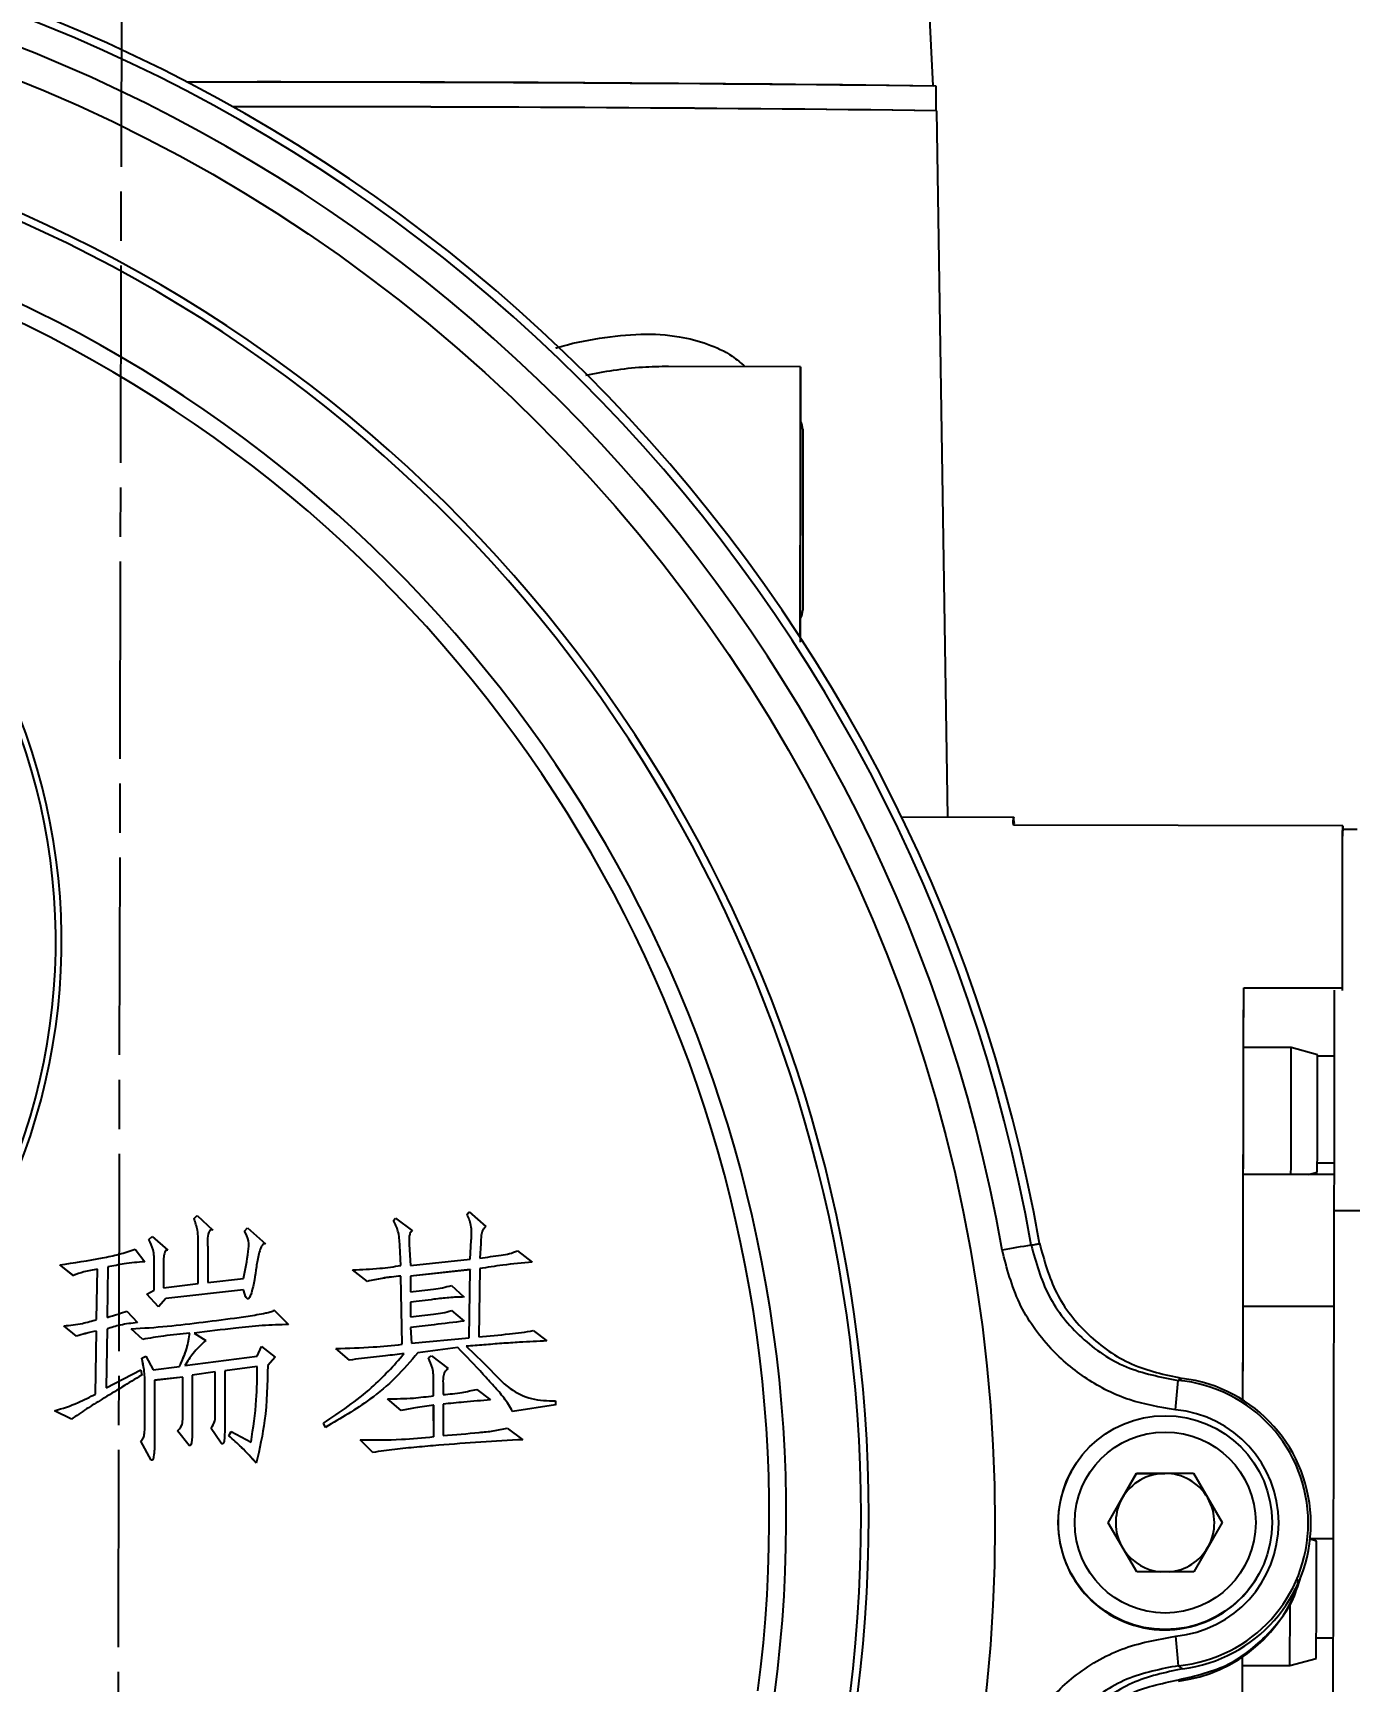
# Model space of a CAD drawing. Header units: millimetres. Extents: x 2301 to 4250, y 838 to 2217.
# Drawn here: x 2880.4 to 2960.4, y 1933.4 to 2033.6 of the extents above; entities that cross this region are included whole.
import ezdxf

# ---------------------------------------------------------------- set-up
doc = ezdxf.new("R2010")
doc.units = ezdxf.units.MM
doc.linetypes.add('AM_ISO08W050', pattern=[18, 12, -1.5, 3, -1.5])
doc.layers.add('AM_7', color=4, linetype='AM_ISO08W050', lineweight=25)
doc.layers.add('标注', color=3, linetype='Continuous', lineweight=13)
doc.styles.add('SLDTEXTSTYLE1', font='txt.shx', dxfattribs={"width": 0.7, "bigfont": 'gbcbig.shx'})
doc.dimstyles.new('SLDDIMSTYLE12$0', dxfattribs={"dimtxt": 12, "dimasz": 10, "dimexe": 0, "dimexo": 0.0625, "dimgap": 0.875, "dimtad": 1, "dimdec": 1, "dimlfac": 1.8, "dimrnd": 1e-09, "dimzin": 12, "dimdsep": 46, "dimtxsty": 'SLDTEXTSTYLE1', "dimcen": 0.09, "dimdle": 8.16, "dimclrd": 3, "dimclre": 3, "dimadec": 0, "dimazin": 3, "dimtfac": 1, "dimtdec": 1, "dimtofl": 0, "dimtmove": 0, "dimatfit": 3, "dimfxl": 0, "dimfrac": 2, "dimtolj": 1, "dimlwd": 5, "dimlwe": 5, "dimarcsym": 0})

# ---------------------------------------------------------------- blocks, each defined once
blk = doc.blocks.new('*D56')
at = {"layer": 'Defpoints', "color": 0, "transparency": 16777216}
for p in [(3036.19, 2092.07), (2947.78, 1854.86), (3048.19, 1854.86)]:
    blk.add_point(p, dxfattribs=at)
at = {"layer": '标注', "color": 3, "lineweight": 5, "transparency": 16777216}
blk.add_line((3036.26, 2092.07), (3048.19, 2092.07), dxfattribs=at)
at = {"layer": '标注', "color": 3, "linetype": 'Continuous', "lineweight": 5, "transparency": 16777216}
for p, q in [((3048.19, 2082.07), (3048.19, 1864.86)), ((2947.84, 1854.86), (3048.19, 1854.86))]:
    blk.add_line(p, q, dxfattribs=at)
at = {"layer": '标注', "color": 3, "transparency": 16777216}
for points in [[(3046.53, 2082.07), (3049.86, 2082.07), (3048.19, 2092.07)], [(3046.53, 1864.86), (3049.86, 1864.86), (3048.19, 1854.86)]]:
    blk.add_solid(points, dxfattribs=at)
at = {"layer": '标注', "color": 0, "transparency": 16777216, "insert": (3042.32, 1973.46), "char_height": 10, "attachment_point": 5, "rotation": 90, "style": 'SLDTEXTSTYLE1'}
blk.add_mtext('\\A1;235', dxfattribs=at)

msp = doc.modelspace()

# ---------------------------------------------------------------- linework, layer by layer
at = {"color": 7, "linetype": 'Continuous', "lineweight": 25}
for p, q in [((2935.127, 2030.398), (2934.879, 2035.3)), ((2935.304, 2028.89), (2935.307, 2030.384)), ((2936.014, 1985.933), (2935.345, 2028.884)), ((2927.075, 2013.322), (2919.006, 2013.338)), ((2927.199, 2009.519), (2927.199, 1998.519)), ((2940.023, 1985.925), (2933.22, 1985.938)), ((2940.018, 1985.925), (2940.007, 1985.925)), ((2940.081, 1985.557), (2940.018, 1985.918)), ((2939.966, 1985.557), (2940.081, 1985.557)), ((2960.022, 1985.42), (2940.022, 1985.458)), ((2960.022, 1985.42), (2960.021, 1984.788)), ((2960.022, 1985.387), (2960.022, 1985.189)), ((2960.022, 1985.387), (2960.022, 1985.387)), ((2960.022, 1985.189), (2960.022, 1985.387)), ((2960.907, 1985.187), (2960.022, 1985.189)), ((2953.997, 1971.932), (2954.004, 1975.567)), ((2954.004, 1975.567), (2960.004, 1975.556)), ((2960.003, 1975.41), (2960.004, 1975.556)), ((2956.89, 1971.926), (2953.997, 1971.932)), ((2958.49, 1971.495), (2956.89, 1971.926)), ((2959.486, 1971.413), (2958.491, 1971.414)), ((2959.473, 1964.897), (2958.48, 1964.899)), ((2959.482, 1964.206), (2953.982, 1964.216)), ((2957.937, 1964.209), (2958.476, 1964.352)), ((2890.202, 1961.535), (2890.393, 1961.727)), ((2890.393, 1961.727), (2891.351, 1960.834)), ((2906.796, 1961.811), (2906.795, 1961.81)), ((2906.796, 1961.811), (2906.923, 1961.939)), ((2906.923, 1961.939), (2907.945, 1961.047)), ((2959.491, 1962.03), (2961.491, 1962.026)), ((2890.202, 1961.535), (2890.201, 1961.533)), ((2891.351, 1960.834), (2891.35, 1960.833)), ((2893.266, 1960.773), (2893.265, 1960.771)), ((2893.266, 1960.773), (2893.457, 1960.965)), ((2893.457, 1960.965), (2894.544, 1960.009)), ((2902.328, 1961.423), (2902.456, 1961.551)), ((2902.328, 1961.423), (2902.328, 1961.421)), ((2902.456, 1961.551), (2903.478, 1960.786)), ((2903.478, 1960.786), (2903.477, 1960.784)), ((2907.945, 1961.047), (2907.945, 1961.045)), ((2887.459, 1960.255), (2887.458, 1960.253)), ((2887.459, 1960.255), (2887.65, 1960.447)), ((2887.65, 1960.447), (2888.608, 1959.618)), ((2890.459, 1959.876), (2890.458, 1959.874)), ((2890.461, 1957.578), (2890.458, 1959.874)), ((2890.462, 1957.578), (2890.459, 1959.876)), ((2891.033, 1959.813), (2891.036, 1957.643)), ((2894.544, 1960.009), (2894.543, 1960.007)), ((2902.713, 1959.891), (2902.712, 1959.89)), ((2902.778, 1958.677), (2902.712, 1959.89)), ((2902.779, 1958.679), (2902.713, 1959.891)), ((2903.288, 1959.956), (2903.353, 1958.68)), ((2906.99, 1959.067), (2907.052, 1960.215)), ((2906.991, 1959.067), (2907.053, 1960.216)), ((2907.053, 1960.216), (2907.052, 1960.215)), ((2907.628, 1960.025), (2907.565, 1959.132)), ((2882.036, 1958.716), (2882.035, 1958.715)), ((2882.866, 1958.079), (2882.036, 1958.716)), ((2886.63, 1959.68), (2887.205, 1958.914)), ((2887.205, 1958.914), (2887.204, 1958.913)), ((2887.78, 1958.787), (2887.779, 1958.786)), ((2887.781, 1957.191), (2887.779, 1958.786)), ((2887.782, 1957.192), (2887.78, 1958.787)), ((2888.608, 1959.618), (2888.608, 1959.617)), ((2903.353, 1958.68), (2906.991, 1959.067)), ((2909.862, 1959.581), (2910.757, 1958.881)), ((2910.757, 1958.881), (2910.756, 1958.879)), ((2882.865, 1958.078), (2882.035, 1958.715)), ((2882.866, 1958.079), (2882.865, 1958.078)), ((2884.273, 1955.399), (2884.333, 1958.462)), ((2884.274, 1955.4), (2884.334, 1958.464)), ((2884.334, 1958.464), (2884.333, 1958.462)), ((2884.972, 1958.592), (2884.912, 1955.529)), ((2888.355, 1958.469), (2888.356, 1957.32)), ((2891.036, 1957.643), (2893.206, 1957.901)), ((2899.843, 1958.42), (2899.842, 1958.418)), ((2900.737, 1957.717), (2899.842, 1958.418)), ((2900.738, 1957.719), (2899.843, 1958.42)), ((2900.738, 1957.719), (2900.737, 1957.717)), ((2902.78, 1958.041), (2902.779, 1958.039)), ((2902.848, 1953.891), (2902.779, 1958.039)), ((2902.849, 1953.892), (2902.78, 1958.041)), ((2906.991, 1958.429), (2903.354, 1958.041)), ((2906.991, 1958.427), (2903.354, 1958.04)), ((2903.354, 1958.041), (2903.355, 1957.084)), ((2906.932, 1954.28), (2906.991, 1958.427)), ((2906.933, 1954.28), (2906.991, 1958.429)), ((2906.991, 1958.429), (2906.991, 1958.427)), ((2907.566, 1958.494), (2907.507, 1954.345)), ((2887.335, 1956.936), (2887.334, 1956.934)), ((2888.038, 1956.169), (2887.334, 1956.934)), ((2887.335, 1956.936), (2887.782, 1957.192)), ((2888.038, 1956.171), (2887.335, 1956.936)), ((2888.356, 1957.32), (2890.462, 1957.578)), ((2893.207, 1957.199), (2888.484, 1956.682)), ((2893.206, 1957.197), (2888.484, 1956.681)), ((2893.207, 1957.199), (2893.206, 1957.197)), ((2893.578, 1956.736), (2893.579, 1956.738)), ((2905.844, 1957.47), (2906.611, 1956.769)), ((2906.611, 1956.769), (2906.61, 1956.767)), ((2886.124, 1955.913), (2886.763, 1955.212)), ((2888.484, 1956.682), (2888.038, 1956.171)), ((2888.484, 1956.681), (2888.038, 1956.169)), ((2888.038, 1956.171), (2888.038, 1956.169)), ((2888.484, 1956.682), (2888.484, 1956.681)), ((2895.059, 1955.988), (2895.954, 1955.096)), ((2903.356, 1956.446), (2903.357, 1955.552)), ((2905.846, 1955.938), (2906.613, 1955.301)), ((2953.967, 1956.216), (2959.467, 1956.206)), ((2882.296, 1955.015), (2882.295, 1955.013)), ((2883.061, 1954.376), (2882.295, 1955.013)), ((2883.062, 1954.378), (2882.296, 1955.015)), ((2884.913, 1954.827), (2884.853, 1951.252)), ((2886.381, 1954.829), (2886.38, 1954.827)), ((2887.083, 1954.19), (2886.38, 1954.827)), ((2887.084, 1954.191), (2886.381, 1954.829)), ((2886.763, 1955.212), (2886.762, 1955.21)), ((2895.954, 1955.096), (2895.953, 1955.094)), ((2903.358, 1954.914), (2903.423, 1953.957)), ((2906.613, 1955.301), (2906.612, 1955.3)), ((2910.826, 1954.732), (2911.656, 1954.095)), ((2883.062, 1954.378), (2883.061, 1954.376)), ((2884.215, 1950.867), (2884.274, 1954.697)), ((2884.216, 1950.869), (2884.275, 1954.698)), ((2884.275, 1954.698), (2884.274, 1954.697)), ((2887.084, 1954.191), (2887.083, 1954.19)), ((2889.955, 1954.578), (2889.954, 1954.576)), ((2890.21, 1954.578), (2890.913, 1954.132)), ((2890.913, 1954.132), (2890.912, 1954.131)), ((2894.042, 1953.179), (2894.296, 1953.754)), ((2894.042, 1953.179), (2894.295, 1953.752)), ((2894.296, 1953.754), (2894.295, 1953.752)), ((2894.296, 1953.754), (2895.127, 1953.116)), ((2903.423, 1953.957), (2906.933, 1954.28)), ((2911.656, 1954.095), (2911.655, 1954.093)), ((2887.021, 1953.042), (2887.02, 1953.041)), ((2887.021, 1953.042), (2887.276, 1953.17)), ((2887.276, 1953.17), (2887.724, 1952.341)), ((2889.639, 1952.599), (2894.042, 1953.179)), ((2895.126, 1953.115), (2894.68, 1952.604)), ((2895.127, 1953.116), (2894.681, 1952.605)), ((2895.127, 1953.116), (2895.126, 1953.115)), ((2898.828, 1953.632), (2898.827, 1953.63)), ((2898.925, 1953.547), (2898.827, 1953.63)), ((2899.659, 1952.931), (2898.828, 1953.632)), ((2899.659, 1952.931), (2899.658, 1952.929)), ((2903.807, 1953.383), (2903.806, 1953.381)), ((2906.232, 1953.705), (2903.807, 1953.383)), ((2904.445, 1953.064), (2904.444, 1953.063)), ((2904.445, 1953.064), (2904.637, 1953.192)), ((2904.637, 1953.192), (2905.659, 1952.428)), ((2906.232, 1953.705), (2906.231, 1953.703)), ((2884.853, 1951.252), (2886.958, 1952.34)), ((2886.958, 1952.34), (2887.022, 1952.021)), ((2887.022, 1952.021), (2887.022, 1952.019)), ((2887.724, 1952.341), (2889.32, 1952.535)), ((2889.512, 1951.897), (2887.789, 1951.703)), ((2889.511, 1951.895), (2887.789, 1951.701)), ((2887.789, 1951.703), (2887.794, 1947.937)), ((2889.512, 1951.897), (2889.511, 1951.895)), ((2889.514, 1949.725), (2889.511, 1951.895)), ((2889.515, 1949.727), (2889.512, 1951.897)), ((2891.49, 1952.218), (2890.086, 1952.025)), ((2891.489, 1952.217), (2890.086, 1952.024)), ((2890.086, 1952.025), (2890.09, 1948.642)), ((2891.49, 1952.218), (2891.489, 1952.217)), ((2891.492, 1949.664), (2891.489, 1952.217)), ((2891.493, 1949.665), (2891.49, 1952.218)), ((2894.043, 1952.541), (2892.064, 1952.283)), ((2894.042, 1952.539), (2892.064, 1952.281)), ((2892.064, 1952.283), (2892.069, 1948.645)), ((2894.043, 1952.541), (2894.042, 1952.539)), ((2905.659, 1952.428), (2905.658, 1952.426)), ((2887.215, 1951.447), (2887.214, 1951.445)), ((2887.217, 1948.892), (2887.214, 1951.445)), ((2887.218, 1948.894), (2887.215, 1951.447)), ((2904.766, 1951.597), (2904.765, 1951.595)), ((2904.767, 1950.766), (2904.765, 1951.595)), ((2904.767, 1950.767), (2904.766, 1951.597)), ((2905.341, 1951.406), (2905.342, 1950.832)), ((2907.384, 1951.153), (2908.214, 1950.516)), ((2881.728, 1949.844), (2881.727, 1949.843)), ((2881.836, 1949.789), (2881.727, 1949.843)), ((2882.75, 1949.335), (2881.728, 1949.844)), ((2889.515, 1949.727), (2889.514, 1949.725)), ((2902.79, 1949.871), (2901.959, 1950.572)), ((2901.959, 1950.572), (2901.959, 1950.571)), ((2902.789, 1949.87), (2901.959, 1950.571)), ((2902.79, 1949.871), (2902.789, 1949.87)), ((2904.768, 1950.193), (2904.767, 1950.191)), ((2904.77, 1948.276), (2904.767, 1950.191)), ((2904.771, 1948.278), (2904.768, 1950.193)), ((2905.342, 1950.257), (2905.345, 1948.343)), ((2908.214, 1950.516), (2908.213, 1950.515)), ((2912.172, 1950.202), (2909.555, 1949.816)), ((2909.555, 1949.816), (2909.555, 1949.814)), ((2912.171, 1950.458), (2912.172, 1950.202)), ((2912.172, 1950.202), (2912.171, 1950.201)), ((2887.218, 1948.894), (2887.217, 1948.892)), ((2891.239, 1948.771), (2891.238, 1948.77)), ((2891.815, 1947.942), (2891.239, 1948.771)), ((2891.493, 1949.665), (2891.492, 1949.664)), ((2898.068, 1949.099), (2898.067, 1949.098)), ((2898.195, 1948.842), (2898.067, 1949.098)), ((2898.196, 1948.844), (2898.068, 1949.099)), ((2898.616, 1949.109), (2898.195, 1948.842)), ((2898.196, 1948.844), (2898.195, 1948.842)), ((2909.238, 1948.794), (2910.196, 1948.093)), ((2886.964, 1948), (2886.963, 1947.998)), ((2887.604, 1946.852), (2886.964, 1948)), ((2889.197, 1948.641), (2889.196, 1948.64)), ((2889.9, 1947.748), (2889.197, 1948.641)), ((2889.9, 1947.748), (2889.899, 1947.747)), ((2890, 1947.779), (2890.001, 1947.781)), ((2891.815, 1947.942), (2891.814, 1947.941)), ((2891.99, 1947.886), (2891.99, 1947.888)), ((2892.324, 1948.324), (2892.451, 1948.58)), ((2892.325, 1948.326), (2892.324, 1948.324)), ((2892.325, 1948.326), (2892.452, 1948.581)), ((2892.452, 1948.581), (2892.451, 1948.58)), ((2892.452, 1948.581), (2893.665, 1947.945)), ((2900.303, 1948.081), (2900.302, 1948.079)), ((2900.388, 1947.994), (2900.302, 1948.079)), ((2901.07, 1947.316), (2900.303, 1948.081)), ((2910.196, 1948.093), (2910.195, 1948.092)), ((2887.604, 1946.852), (2887.603, 1946.85)), ((2887.696, 1946.887), (2887.697, 1946.889)), ((2901.07, 1947.316), (2901.069, 1947.314)), ((2893.986, 1946.669), (2893.985, 1946.667)), ((2943.528, 1946.171), (2943.516, 1946.149)), ((2945.769, 1943.046), (2947.492, 1946.051)), ((2946.623, 1944.536), (2947.485, 1946.038)), ((2947.485, 1946.038), (2947.492, 1946.051)), ((2947.485, 1946.038), (2949.217, 1946.044)), ((2947.492, 1946.051), (2950.956, 1946.062)), ((2949.217, 1946.044), (2950.949, 1946.049)), ((2950.949, 1946.049), (2950.956, 1946.062)), ((2950.949, 1946.049), (2951.819, 1944.552)), ((2950.956, 1946.062), (2952.697, 1943.067)), ((2945.769, 1943.045), (2946.623, 1944.536)), ((2951.819, 1944.552), (2952.69, 1943.055)), ((2947.51, 1940.051), (2945.769, 1943.046)), ((2952.697, 1943.067), (2950.974, 1940.062)), ((2958.425, 1941.933), (2958.038, 1942.038)), ((2958.043, 1942.092), (2959.423, 1942.09)), ((2950.974, 1940.062), (2947.51, 1940.051)), ((2954.923, 1939.913), (2954.935, 1939.935)), ((2958.419, 1936.056), (2959.409, 1936.054)), ((2956.811, 1934.365), (2958.412, 1934.791)), ((2953.917, 1929.554), (2953.926, 1934.37)), ((2953.926, 1934.37), (2956.811, 1934.365)), ((2950.043, 1933.499), (2950.043, 1933.421))]:
    msp.add_line(p, q, dxfattribs=at)
at = {"color": 7, "linetype": 'Continuous', "lineweight": 25, "flags": 128}
for points in [[(2927.044, 1996.87), (2927.044, 1997.058), (2927.047, 1998.321), (2927.049, 1999.847), (2927.053, 2001.568), (2927.056, 2003.41), (2927.06, 2005.291), (2927.063, 2007.131), (2927.066, 2008.847), (2927.069, 2010.366), (2927.072, 2011.62), (2927.073, 2012.556), (2927.074, 2013.132), (2927.075, 2013.322)], [(2940.022, 1985.458), (2940.023, 1985.665), (2940.023, 1985.812), (2940.023, 1985.899), (2940.023, 1985.925), (2940.023, 1985.896)], [(2960.004, 1975.556), (2960.007, 1977.405), (2960.01, 1979.1), (2960.013, 1980.628), (2960.016, 1981.978), (2960.018, 1983.139), (2960.02, 1984.105), (2960.021, 1984.867), (2960.022, 1985.42)], [(2953.957, 1950.504), (2953.957, 1950.571), (2953.963, 1953.895), (2953.969, 1957.244), (2953.976, 1960.576), (2953.982, 1963.849), (2953.988, 1967.024), (2953.993, 1970.06), (2953.999, 1972.919), (2954.004, 1975.567)], [(2959.504, 1975.412), (2959.503, 1973.663), (2959.501, 1970.999), (2959.499, 1968.149), (2959.495, 1965.148), (2959.491, 1962.03)], [(2953.982, 1964.216), (2953.983, 1964.282), (2953.984, 1964.831), (2953.985, 1965.684), (2953.987, 1966.757), (2953.989, 1967.944), (2953.992, 1969.131), (2953.994, 1970.2), (2953.995, 1971.048), (2953.996, 1971.59), (2953.997, 1971.774)], [(2959.491, 1962.03), (2959.486, 1958.832), (2959.48, 1955.591), (2959.474, 1952.345), (2959.467, 1949.133), (2959.46, 1945.992), (2959.452, 1942.958), (2959.444, 1940.068), (2959.436, 1937.356), (2959.427, 1934.852), (2959.419, 1932.587), (2959.411, 1930.586), (2959.403, 1928.875), (2959.395, 1927.471), (2959.388, 1926.393), (2959.381, 1925.652), (2959.375, 1925.258), (2959.369, 1925.215), (2959.364, 1925.523), (2959.362, 1925.889)], [(2893.575, 1956.738), (2893.542, 1956.686), (2893.498, 1956.658), (2893.473, 1956.653), (2893.45, 1956.657), (2893.407, 1956.69), (2893.374, 1956.734), (2893.335, 1956.806), (2893.28, 1956.943), (2893.206, 1957.197), (2893.206, 1957.197)], [(2953.957, 1950.504), (2953.958, 1951.431), (2953.964, 1954.175), (2953.967, 1956.216)], [(2953.917, 1929.554), (2953.921, 1931.317), (2953.924, 1933.387), (2953.927, 1934.88)], [(2953.926, 1934.371), (2953.927, 1934.481), (2953.927, 1934.88)]]:
    msp.add_lwpolyline(points, dxfattribs=at)
at = {"color": 7, "linetype": 'Continuous', "lineweight": 25}
for centre, radius in [((2844.219, 1942.897), 94.663), ((2949.231, 1943.053), 6.5), ((2949.233, 1943.056), 5.5)]:
    msp.add_circle(centre, radius, dxfattribs=at)
for centre, radius, start, end in [((2844.198, 1942.859), 98.897, 9.98805, 80.15852), ((2844.216, 1942.891), 98.358, 9.97103, 80.17554), ((2844.219, 1942.897), 96.56, 9.97103, 80.17554), ((2844.48, 1943.373), 86.736, 352.83814, 187.30792), ((2894.594, -1333.921), 3364.551, 89.306666, 90.082028), ((2892.32, -1742.931), 3773.558, 89.350019, 90.038598), ((2844.481, 1943.376), 86.27, 352.83813, 187.30793), ((2896.111, -1191.088), 3220.21, 89.302633, 90.063052), ((2895.49, -1307.122), 3336.244, 89.315529, 90.050211), ((2844.489, 1943.39), 81.714, 352.48125, 187.66482), ((2844.489, 1943.391), 80.681, 352.48124, 187.66483), ((2844.445, 1978.391), 37.707, 334.72419, 85.42251), ((2844.445, 1978.391), 37.354, 334.7242, 85.4225), ((2926.199, 2009.519), 1, 0, 28.17523), ((2926.199, 1998.519), 1, 329.81171, 0), ((1911.819, 1969.694), 1045.074, 359.699377, 0.122379), ((2233.203, 1969.29), 725.29, 359.609932, 0.174176), ((2970.797, 1782.988), 179.41, 99.53162, 100.10446), ((2949.199, 1942.994), 8.89, 276.98978, 83.15691), ((2625.53, 1980.439), 325.761, 354.62321, 354.93873), ((2949.216, 1943.026), 8.712, 275.44582, 84.70086), ((2949.219, 1943.031), 6.912, 275.44583, 84.70085), ((2949.219, 1943.031), 6.5, 151.3368, 331.33626), ((2949.226, 1943.044), 3, 90.17977, 150.17994), ((2949.226, 1943.044), 3, 30.18021, 90.17985), ((2949.226, 1943.044), 3, 150.18007, 204.99697), ((2949.226, 1943.044), 3, 330.18008, 30.18027), ((2233.139, 1939.728), 725.29, 359.609932, 0.174176), ((2949.226, 1943.044), 3, 215.36346, 264.93578), ((2949.226, 1943.044), 3, 275.42388, 330.17995), ((2948.941, 1942.252), 8.9, 277.11175, 344.0623), ((2422.048, 1938.225), 534.776, 359.58645, 359.98901), ((2715.375, 1913.353), 235.606, 5.1137, 5.55264)]:
    msp.add_arc(centre, radius, start, end, dxfattribs=at)
msp.add_ellipse((2938.974, 1955.927), major_axis=(1.033, 29.998), ratio=0.0060211, start_param=0.000196, end_param=0.1570316, dxfattribs=at)
for points, knots in [([(2912.193, 2014.453), (2912.208, 2014.458), (2913.111, 2014.75), (2914.854, 2015.086), (2917.36, 2015.366), (2919.556, 2015.235), (2921.4, 2014.747), (2922.746, 2014.146), (2923.437, 2013.548), (2923.689, 2013.329)], [0, 0, 0, 0, 0.0034571, 0.2090522, 0.4122284, 0.6108285, 0.7669901, 0.9148277, 1, 1, 1, 1]), ([(2919.048, 2013.337), (2918.52, 2013.326), (2917.416, 2013.303), (2915.729, 2013.117), (2914.565, 2012.9), (2914.002, 2012.795)], [0, 0, 0, 0, 0.3214702, 0.6713834, 1, 1, 1, 1]), ([(2927.046, 1998.121), (2927.045, 1997.688), (2927.044, 1997.08), (2927.043, 1996.686), (2927.043, 1996.572)], [0, 0, 0, 0, 0.7116064, 1, 1, 1, 1]), ([(2907.053, 1960.216), (2907.071, 1960.527), (2907.103, 1961.08), (2906.889, 1961.589), (2906.796, 1961.811)], [0, 0, 0, 0, 0.5617625, 1, 1, 1, 1]), ([(2890.459, 1959.876), (2890.46, 1960.195), (2890.462, 1960.762), (2890.281, 1961.299), (2890.202, 1961.535)], [0, 0, 0, 0, 0.5611331, 1, 1, 1, 1]), ([(2891.351, 1960.834), (2891.326, 1960.841), (2891.277, 1960.854), (2891.2, 1960.832), (2891.142, 1960.78), (2891.033, 1960.587), (2891.019, 1960.245), (2891.029, 1959.945), (2891.033, 1959.813)], [0, 0, 0, 0, 0.0629976, 0.1252087, 0.1880559, 0.2507172, 0.6694372, 1, 1, 1, 1]), ([(2893.206, 1957.901), (2893.316, 1958.436), (2893.469, 1959.182), (2893.577, 1960.189), (2893.37, 1960.579), (2893.266, 1960.773)], [0, 0, 0, 0, 0.561219, 0.7810756, 1, 1, 1, 1]), ([(2902.713, 1959.891), (2902.695, 1960.192), (2902.661, 1960.728), (2902.43, 1961.211), (2902.328, 1961.423)], [0, 0, 0, 0, 0.5611214, 1, 1, 1, 1]), ([(2903.478, 1960.786), (2903.443, 1960.77), (2903.373, 1960.737), (2903.308, 1960.593), (2903.264, 1960.334), (2903.278, 1960.107), (2903.288, 1959.956)], [0, 0, 0, 0, 0.12381465, 0.24905373, 0.49921463, 1, 1, 1, 1]), ([(2907.945, 1961.047), (2907.868, 1960.977), (2907.71, 1960.835), (2907.642, 1960.454), (2907.633, 1960.188), (2907.628, 1960.025)], [0, 0, 0, 0, 0.2754663, 0.5570589, 1, 1, 1, 1]), ([(2887.78, 1958.787), (2887.78, 1959.077), (2887.781, 1959.592), (2887.557, 1960.053), (2887.459, 1960.255)], [0, 0, 0, 0, 0.5620252, 1, 1, 1, 1]), ([(2894.544, 1960.009), (2894.509, 1960.009), (2894.44, 1960.008), (2894.336, 1959.913), (2894.228, 1959.706), (2894.092, 1959.256), (2893.95, 1958.334), (2893.831, 1957.442), (2893.624, 1956.823), (2893.559, 1956.695), (2893.508, 1956.661), (2893.475, 1956.653), (2893.44, 1956.659), (2893.406, 1956.691), (2893.369, 1956.742), (2893.324, 1956.827), (2893.265, 1956.98), (2893.23, 1957.113), (2893.207, 1957.199)], [0, 0, 0, 0, 0.023224, 0.0467952, 0.0935072, 0.1871233, 0.3745427, 0.7493921, 0.811774, 0.8352857, 0.8473822, 0.8533041, 0.8589119, 0.8714728, 0.8843253, 0.9034899, 0.9380934, 1, 1, 1, 1]), ([(2941.088, 1959.922), (2941.183, 1959.939), (2941.352, 1959.971), (2941.522, 1959.999), (2941.597, 1960.012)], [0, 0, 0, 0, 0.56, 1, 1, 1, 1]), ([(2941.088, 1959.922), (2941.378, 1958.869), (2941.959, 1956.765), (2944.052, 1954.186), (2946.796, 1952.312), (2948.946, 1951.904), (2950.021, 1951.7)], [0, 0, 0, 0, 0.2497435, 0.4995348, 0.7496229, 1, 1, 1, 1]), ([(2941.597, 1960.012), (2941.879, 1958.98), (2942.443, 1956.919), (2944.465, 1954.377), (2947.117, 1952.499), (2949.21, 1952.047), (2950.258, 1951.821)], [0, 0, 0, 0, 0.25004665, 0.49944856, 0.74939592, 1, 1, 1, 1]), ([(2882.036, 1958.716), (2882.903, 1958.849), (2884.111, 1959.035), (2885.649, 1959.351), (2886.303, 1959.57), (2886.63, 1959.68)], [0, 0, 0, 0, 0.5601633, 0.7802465, 1, 1, 1, 1]), ([(2887.205, 1958.914), (2886.785, 1958.878), (2886.034, 1958.814), (2885.296, 1958.66), (2884.972, 1958.592)], [0, 0, 0, 0, 0.5597665, 1, 1, 1, 1]), ([(2888.608, 1959.618), (2888.581, 1959.619), (2888.526, 1959.621), (2888.441, 1959.546), (2888.379, 1959.368), (2888.334, 1958.999), (2888.346, 1958.681), (2888.355, 1958.469)], [0, 0, 0, 0, 0.0623418, 0.1250621, 0.2498205, 0.4997334, 1, 1, 1, 1]), ([(2907.565, 1959.132), (2908, 1959.19), (2908.606, 1959.272), (2909.385, 1959.383), (2909.704, 1959.515), (2909.862, 1959.581)], [0, 0, 0, 0, 0.5612182, 0.7817784, 1, 1, 1, 1]), ([(2910.757, 1958.881), (2910.158, 1958.829), (2909.09, 1958.737), (2908.032, 1958.568), (2907.566, 1958.494)], [0, 0, 0, 0, 0.55994484, 1, 1, 1, 1]), ([(2949.858, 1949.914), (2948.908, 1950.071), (2947.013, 1950.384), (2944.415, 1951.702), (2942.085, 1953.666), (2940.185, 1956.333), (2939.609, 1958.52), (2939.321, 1959.616)], [0, 0, 0, 0, 0.18727158, 0.37365379, 0.56080138, 0.77996953, 1, 1, 1, 1]), ([(2884.333, 1958.462), (2884.052, 1958.413), (2883.552, 1958.326), (2883.075, 1958.153), (2882.865, 1958.078)], [0, 0, 0, 0, 0.56038766, 1, 1, 1, 1]), ([(2884.334, 1958.464), (2884.053, 1958.415), (2883.553, 1958.328), (2883.076, 1958.155), (2882.866, 1958.079)], [0, 0, 0, 0, 0.56038766, 1, 1, 1, 1]), ([(2899.843, 1958.42), (2900.393, 1958.439), (2901.377, 1958.474), (2902.35, 1958.616), (2902.779, 1958.679)], [0, 0, 0, 0, 0.559714, 1, 1, 1, 1]), ([(2902.779, 1958.039), (2902.394, 1958.001), (2901.706, 1957.933), (2901.033, 1957.783), (2900.737, 1957.717)], [0, 0, 0, 0, 0.5605128, 1, 1, 1, 1]), ([(2902.78, 1958.041), (2902.394, 1958.003), (2901.707, 1957.935), (2901.034, 1957.785), (2900.738, 1957.719)], [0, 0, 0, 0, 0.5605128, 1, 1, 1, 1]), ([(2903.355, 1957.084), (2903.823, 1957.139), (2904.474, 1957.215), (2905.31, 1957.321), (2905.666, 1957.42), (2905.844, 1957.47)], [0, 0, 0, 0, 0.5605179, 0.7807563, 1, 1, 1, 1]), ([(2906.611, 1956.769), (2906.306, 1956.759), (2905.695, 1956.74), (2904.612, 1956.605), (2903.832, 1956.506), (2903.356, 1956.446)], [0, 0, 0, 0, 0.27966566, 0.55979083, 1, 1, 1, 1]), ([(2884.912, 1955.529), (2885.14, 1955.594), (2885.548, 1955.711), (2885.948, 1955.852), (2886.124, 1955.913)], [0, 0, 0, 0, 0.560026, 1, 1, 1, 1]), ([(2886.381, 1954.829), (2887.112, 1954.876), (2888.576, 1954.97), (2890.758, 1955.245), (2892.578, 1955.469), (2893.846, 1955.661), (2894.479, 1955.774), (2894.789, 1955.85), (2894.946, 1955.892), (2895.015, 1955.93), (2895.054, 1955.948), (2895.062, 1955.971), (2895.06, 1955.983), (2895.059, 1955.988)], [0, 0, 0, 0, 0.2499294, 0.4999341, 0.74994, 0.8749399, 0.9374388, 0.9686585, 0.9843163, 0.9920985, 0.9961699, 0.9979662, 1, 1, 1, 1]), ([(2903.357, 1955.552), (2903.825, 1955.607), (2904.476, 1955.683), (2905.312, 1955.789), (2905.668, 1955.889), (2905.846, 1955.938)], [0, 0, 0, 0, 0.5605179, 0.7807563, 1, 1, 1, 1]), ([(2882.296, 1955.015), (2882.672, 1955.05), (2883.345, 1955.112), (2883.99, 1955.312), (2884.274, 1955.4)], [0, 0, 0, 0, 0.5596138, 1, 1, 1, 1]), ([(2886.763, 1955.212), (2886.411, 1955.172), (2885.782, 1955.101), (2885.178, 1954.91), (2884.913, 1954.827)], [0, 0, 0, 0, 0.55953417, 1, 1, 1, 1]), ([(2895.954, 1955.096), (2895.416, 1955.079), (2894.339, 1955.045), (2892.426, 1954.838), (2891.051, 1954.677), (2890.21, 1954.578)], [0, 0, 0, 0, 0.2798691, 0.5599181, 1, 1, 1, 1]), ([(2906.613, 1955.301), (2906.005, 1955.226), (2904.921, 1955.092), (2903.836, 1954.968), (2903.358, 1954.914)], [0, 0, 0, 0, 0.5599992, 1, 1, 1, 1]), ([(2907.507, 1954.345), (2908.129, 1954.402), (2908.994, 1954.482), (2910.103, 1954.597), (2910.585, 1954.687), (2910.826, 1954.732)], [0, 0, 0, 0, 0.5601054, 0.7801414, 1, 1, 1, 1]), ([(2884.274, 1954.697), (2884.044, 1954.648), (2883.635, 1954.561), (2883.237, 1954.432), (2883.061, 1954.376)], [0, 0, 0, 0, 0.5601096, 1, 1, 1, 1]), ([(2884.275, 1954.698), (2884.045, 1954.649), (2883.636, 1954.562), (2883.238, 1954.434), (2883.062, 1954.378)], [0, 0, 0, 0, 0.5601096, 1, 1, 1, 1]), ([(2889.954, 1954.576), (2889.416, 1954.522), (2888.454, 1954.426), (2887.502, 1954.262), (2887.083, 1954.19)], [0, 0, 0, 0, 0.5601155, 1, 1, 1, 1]), ([(2889.955, 1954.578), (2889.417, 1954.524), (2888.455, 1954.427), (2887.502, 1954.263), (2887.084, 1954.191)], [0, 0, 0, 0, 0.5601155, 1, 1, 1, 1]), ([(2889.32, 1952.535), (2889.483, 1952.903), (2889.775, 1953.56), (2889.9, 1954.267), (2889.955, 1954.578)], [0, 0, 0, 0, 0.5607786, 1, 1, 1, 1]), ([(2889.39, 1952.715), (2889.526, 1953.024), (2889.788, 1953.622), (2889.9, 1954.265), (2889.954, 1954.576)], [0, 0, 0, 0, 0.51674504, 1, 1, 1, 1]), ([(2890.913, 1954.132), (2890.642, 1953.874), (2890.157, 1953.412), (2889.797, 1952.848), (2889.639, 1952.599)], [0, 0, 0, 0, 0.5587221, 1, 1, 1, 1]), ([(2898.828, 1953.632), (2899.58, 1953.654), (2900.924, 1953.693), (2902.26, 1953.831), (2902.849, 1953.892)], [0, 0, 0, 0, 0.5598354, 1, 1, 1, 1]), ([(2911.656, 1954.095), (2911.098, 1954.073), (2910.18, 1954.037), (2908.903, 1953.94), (2907.822, 1953.86), (2907.102, 1953.8), (2906.742, 1953.769)], [0, 0, 0, 0, 0.3399686, 0.5599789, 0.7799898, 1, 1, 1, 1]), ([(2906.742, 1953.769), (2907.194, 1953.348), (2908.098, 1952.505), (2909.24, 1951.208), (2910.707, 1950.478), (2911.681, 1950.464), (2912.171, 1950.458)], [0, 0, 0, 0, 0.2809181, 0.5618322, 0.7793916, 1, 1, 1, 1]), ([(2887.214, 1951.445), (2887.209, 1951.747), (2887.2, 1952.286), (2887.075, 1952.81), (2887.02, 1953.041)], [0, 0, 0, 0, 0.5600689, 1, 1, 1, 1]), ([(2887.215, 1951.447), (2887.21, 1951.749), (2887.201, 1952.288), (2887.076, 1952.812), (2887.021, 1953.042)], [0, 0, 0, 0, 0.5600689, 1, 1, 1, 1]), ([(2898.068, 1949.099), (2899.082, 1949.775), (2900.893, 1950.983), (2902.34, 1952.604), (2902.977, 1953.318)], [0, 0, 0, 0, 0.5599814, 1, 1, 1, 1]), ([(2903.807, 1953.383), (2903.368, 1952.864), (2902.491, 1951.827), (2900.622, 1950.267), (2899.116, 1949.384), (2898.196, 1948.844)], [0, 0, 0, 0, 0.27997, 0.5601155, 1, 1, 1, 1]), ([(2902.977, 1953.318), (2902.601, 1953.277), (2901.981, 1953.209), (2901.117, 1953.114), (2900.387, 1953.031), (2899.901, 1952.964), (2899.659, 1952.931)], [0, 0, 0, 0, 0.3400129, 0.5600221, 0.7800284, 1, 1, 1, 1]), ([(2904.766, 1951.597), (2904.764, 1951.885), (2904.759, 1952.398), (2904.541, 1952.861), (2904.445, 1953.064)], [0, 0, 0, 0, 0.5612569, 1, 1, 1, 1]), ([(2909.555, 1949.816), (2909.394, 1950.09), (2909.07, 1950.641), (2908.422, 1951.349), (2907.498, 1952.389), (2906.754, 1953.162), (2906.232, 1953.705)], [0, 0, 0, 0, 0.1857397, 0.3726053, 0.5594855, 1, 1, 1, 1]), ([(2887.022, 1952.021), (2886.217, 1951.531), (2885.096, 1950.85), (2883.662, 1949.967), (2883.054, 1949.546), (2882.75, 1949.335)], [0, 0, 0, 0, 0.5600747, 0.7801013, 1, 1, 1, 1]), ([(2893.665, 1947.945), (2893.797, 1948.798), (2894.032, 1950.321), (2894.039, 1951.862), (2894.043, 1952.541)], [0, 0, 0, 0, 0.5597856, 1, 1, 1, 1]), ([(2894.681, 1952.605), (2894.661, 1951.482), (2894.627, 1949.479), (2894.182, 1947.526), (2893.986, 1946.669)], [0, 0, 0, 0, 0.5605813, 1, 1, 1, 1]), ([(2905.659, 1952.428), (2905.576, 1952.36), (2905.411, 1952.223), (2905.324, 1951.84), (2905.335, 1951.571), (2905.341, 1951.406)], [0, 0, 0, 0, 0.27727, 0.5579293, 1, 1, 1, 1]), ([(2950.258, 1951.821), (2950.213, 1951.799), (2950.133, 1951.759), (2950.055, 1951.718), (2950.021, 1951.7)], [0, 0, 0, 0, 0.56, 1, 1, 1, 1]), ([(2881.728, 1949.844), (2882.208, 1949.996), (2883.067, 1950.268), (2883.864, 1950.685), (2884.216, 1950.869)], [0, 0, 0, 0, 0.5594679, 1, 1, 1, 1]), ([(2901.959, 1950.572), (2902.486, 1950.579), (2903.425, 1950.591), (2904.357, 1950.713), (2904.767, 1950.767)], [0, 0, 0, 0, 0.5597741, 1, 1, 1, 1]), ([(2905.342, 1950.832), (2905.727, 1950.867), (2906.415, 1950.931), (2907.088, 1951.086), (2907.384, 1951.153)], [0, 0, 0, 0, 0.5607897, 1, 1, 1, 1]), ([(2889.197, 1948.641), (2889.277, 1948.719), (2889.437, 1948.875), (2889.532, 1949.271), (2889.521, 1949.554), (2889.515, 1949.727)], [0, 0, 0, 0, 0.2784397, 0.5588023, 1, 1, 1, 1]), ([(2889.392, 1948.869), (2889.398, 1948.876), (2889.477, 1948.965), (2889.52, 1949.276), (2889.516, 1949.555), (2889.514, 1949.725)], [0, 0, 0, 0, 0.0296563, 0.4066838, 1, 1, 1, 1]), ([(2904.767, 1950.191), (2904.396, 1950.141), (2903.734, 1950.052), (2903.078, 1949.925), (2902.789, 1949.87)], [0, 0, 0, 0, 0.56022, 1, 1, 1, 1]), ([(2904.768, 1950.193), (2904.397, 1950.143), (2903.735, 1950.054), (2903.079, 1949.927), (2902.79, 1949.871)], [0, 0, 0, 0, 0.56022, 1, 1, 1, 1]), ([(2908.214, 1950.516), (2907.678, 1950.47), (2906.72, 1950.388), (2905.764, 1950.297), (2905.342, 1950.257)], [0, 0, 0, 0, 0.5599974, 1, 1, 1, 1]), ([(2886.964, 1948), (2887.022, 1948.068), (2887.14, 1948.205), (2887.205, 1948.526), (2887.213, 1948.754), (2887.218, 1948.894)], [0, 0, 0, 0, 0.278373, 0.5588386, 1, 1, 1, 1]), ([(2887.08, 1948.161), (2887.094, 1948.178), (2887.162, 1948.266), (2887.199, 1948.527), (2887.21, 1948.754), (2887.217, 1948.892)], [0, 0, 0, 0, 0.0870026, 0.4418456, 1, 1, 1, 1]), ([(2891.239, 1948.771), (2891.329, 1948.926), (2891.49, 1949.204), (2891.492, 1949.524), (2891.493, 1949.665)], [0, 0, 0, 0, 0.5572979, 1, 1, 1, 1]), ([(2891.322, 1948.951), (2891.375, 1949.047), (2891.497, 1949.268), (2891.494, 1949.521), (2891.492, 1949.664)], [0, 0, 0, 0, 0.4388833, 1, 1, 1, 1]), ([(2905.345, 1948.343), (2906.075, 1948.403), (2907.091, 1948.487), (2908.394, 1948.611), (2908.957, 1948.733), (2909.238, 1948.794)], [0, 0, 0, 0, 0.5602107, 0.7802949, 1, 1, 1, 1]), ([(2887.794, 1947.937), (2887.799, 1947.642), (2887.804, 1947.305), (2887.727, 1946.963), (2887.702, 1946.893), (2887.68, 1946.86), (2887.657, 1946.842), (2887.632, 1946.838), (2887.615, 1946.846), (2887.604, 1946.852)], [0, 0, 0, 0, 0.7488716, 0.8537444, 0.8945017, 0.9377606, 0.9533379, 0.9676806, 1, 1, 1, 1]), ([(2890.09, 1948.642), (2890.093, 1948.394), (2890.096, 1948.104), (2890.02, 1947.809), (2889.986, 1947.757), (2889.961, 1947.736), (2889.928, 1947.733), (2889.91, 1947.743), (2889.9, 1947.748)], [0, 0, 0, 0, 0.7490145, 0.8739827, 0.905501, 0.9378604, 0.9674823, 1, 1, 1, 1]), ([(2892.069, 1948.645), (2892.066, 1948.506), (2892.06, 1948.258), (2892.042, 1947.992), (2891.984, 1947.874), (2891.964, 1947.855), (2891.945, 1947.846), (2891.93, 1947.842), (2891.914, 1947.844), (2891.866, 1947.865), (2891.839, 1947.906), (2891.815, 1947.942)], [0, 0, 0, 0, 0.4196075, 0.7488334, 0.7801926, 0.8119363, 0.8280906, 0.8437185, 0.8589301, 0.8745408, 1, 1, 1, 1]), ([(2893.985, 1946.667), (2893.692, 1946.994), (2893.169, 1947.577), (2892.582, 1948.096), (2892.324, 1948.324)], [0, 0, 0, 0, 0.5599205, 1, 1, 1, 1]), ([(2893.986, 1946.669), (2893.693, 1946.995), (2893.17, 1947.579), (2892.583, 1948.098), (2892.325, 1948.326)], [0, 0, 0, 0, 0.5599205, 1, 1, 1, 1]), ([(2900.303, 1948.081), (2901.139, 1948.078), (2902.631, 1948.073), (2904.117, 1948.215), (2904.771, 1948.278)], [0, 0, 0, 0, 0.559723, 1, 1, 1, 1]), ([(2910.196, 1948.093), (2908.488, 1947.994), (2906.333, 1947.869), (2903.737, 1947.636), (2902.398, 1947.52), (2901.512, 1947.384), (2901.07, 1947.316)], [0, 0, 0, 0, 0.5600481, 0.7067506, 0.8534517, 1, 1, 1, 1]), ([(2950.043, 1933.499), (2951.098, 1933.743), (2953.208, 1934.229), (2955.683, 1936.335), (2957.118, 1938.253), (2957.315, 1939.447), (2957.338, 1939.586)], [0, 0, 0, 0, 0.3192441, 0.6384882, 0.9577323, 1, 1, 1, 1]), ([(2939.363, 1926.421), (2939.595, 1927.356), (2940.057, 1929.22), (2941.579, 1931.705), (2943.724, 1933.869), (2946.535, 1935.548), (2948.76, 1935.949), (2949.875, 1936.15)], [0, 0, 0, 0, 0.1872812, 0.3736777, 0.5607984, 0.7799545, 1, 1, 1, 1]), ([(2950.043, 1934.353), (2948.971, 1934.147), (2946.826, 1933.736), (2944.087, 1931.858), (2941.997, 1929.274), (2941.42, 1927.165), (2941.131, 1926.109)], [0, 0, 0, 0, 0.2498556, 0.4996698, 0.7497111, 1, 1, 1, 1]), ([(2950.281, 1934.169), (2949.235, 1933.941), (2947.147, 1933.487), (2944.501, 1931.605), (2942.483, 1929.057), (2941.921, 1926.991), (2941.64, 1925.956)], [0, 0, 0, 0, 0.2500652, 0.4994456, 0.7493864, 1, 1, 1, 1]), ([(2950.043, 1934.353), (2950.087, 1934.318), (2950.165, 1934.256), (2950.245, 1934.196), (2950.281, 1934.169)], [0, 0, 0, 0, 0.56, 1, 1, 1, 1]), ([(2941.621, 1925.857), (2941.856, 1926.696), (2942.378, 1928.56), (2944.293, 1930.93), (2946.92, 1932.815), (2949.002, 1933.271), (2950.043, 1933.499)], [0, 0, 0, 0, 0.214447, 0.476298, 0.738149, 1, 1, 1, 1])]:
    msp.add_open_spline(points, degree=3, knots=knots, dxfattribs=at)
for points in [[(2927.075, 2013.322), (2927.075, 2013.279), (2927.074, 2013.193), (2927.073, 2012.526), (2927.071, 2011.52), (2927.07, 2010.569), (2927.069, 2010.094)], [(2927.072, 2011.932), (2927.072, 2011.821), (2927.071, 2011.598), (2927.068, 2009.846), (2927.063, 2007.337), (2927.058, 2004.347), (2927.052, 2001.354), (2927.047, 1998.833), (2927.044, 1997.066), (2927.044, 1996.831), (2927.044, 1996.713)]]:
    msp.add_open_spline(points, degree=3, dxfattribs=at)
at = {"layer": 'AM_7'}
msp.add_line((2884.721, 1467.48), (2885.912, 2092.654), dxfattribs=at)

# ---------------------------------------------------------------- dimensions: what is measured, and where the dimension line sits
at = {"layer": '标注'}
dim = msp.add_linear_dim(base=(3048.193, 1854.862), p1=(3036.193, 2092.066), p2=(2947.781, 1854.862), angle=90, text='235', dimstyle='SLDDIMSTYLE12$0', override={"dimtxt": 10, "dimtdec": 3, "dimtzin": 0}, dxfattribs=at)
dim.commit()
dim.dimension.update_dxf_attribs({"geometry": '*D56', "text_midpoint": (3042.318, 1973.464)})

doc.saveas('drawing.dxf')
